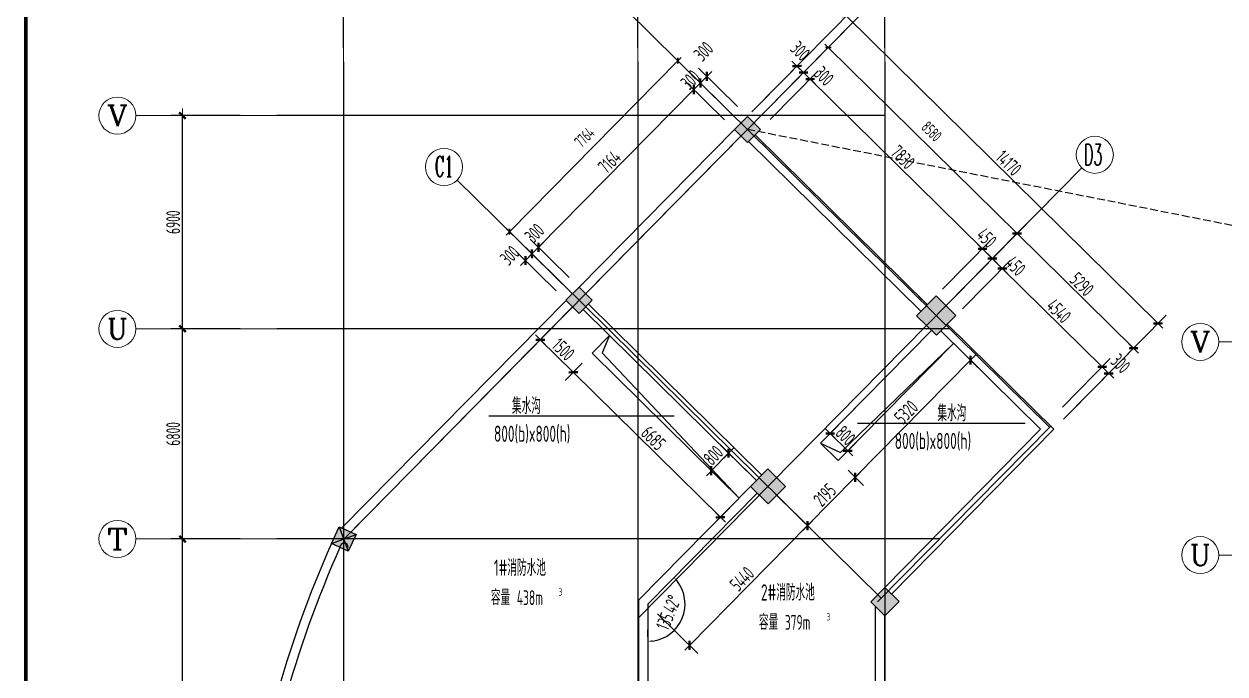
# Model space of a CAD drawing. Extents: x 1596194 to 1987057, y -212608 to 63160.
# Drawn here: x 1596194 to 1635070, y 20564 to 41595 of the extents above; entities that cross this region are included whole.
import ezdxf
from ezdxf.enums import TextEntityAlignment as Align

# ---------------------------------------------------------------- set-up
doc = ezdxf.new("R2010")
doc.units = 0
doc.header["$LTSCALE"] = 100
doc.header["$MEASUREMENT"] = 0
doc.linetypes.add('DASH', pattern=[0.35, 0.25, -0.1])
doc.layers.get('0').update_dxf_attribs({"linetype": 'CONTINUOUS'})
doc.layers.get('DEFPOINTS').update_dxf_attribs({"linetype": 'CONTINUOUS'})
for name, color, linetype in [('2-栏杆', 253, 'CONTINUOUS'), ('AXIS_TEXT', 7, 'CONTINUOUS'), ('COLUMN', 1, 'CONTINUOUS'), ('DOTE', 251, 'CONTINUOUS'), ('PUB_DIM', 3, 'CONTINUOUS'), ('PUB_TEXT', 30, 'CONTINUOUS'), ('SOLID_HATCH', 40, 'CONTINUOUS'), ('WALL', 2, 'CONTINUOUS'), ('WINDOW', 4, 'CONTINUOUS')]:
    doc.layers.add(name, color=color, linetype=linetype)
doc.layers.add('AXIS', color=3, linetype='CONTINUOUS', lineweight=9)
doc.styles.add('_TCH_AXIS', font='COMPLEX.shx', dxfattribs={"width": 0.55})
doc.styles.add('COMPLEX', font='COMPLEX.shx')
doc.styles.add('DIM_FONT', font='SYSZ.shx', dxfattribs={"width": 0.7, "bigfont": 'SYFS.shx'})
doc.dimstyles.new('ANGL150', dxfattribs={"dimscale": 1.5, "dimtxt": 300, "dimasz": 100, "dimexe": 250, "dimexo": 300, "dimgap": 150, "dimtad": 1, "dimdec": 0, "dimzin": 0, "dimdsep": 46, "dimtxsty": 'DIM_FONT', "dimcen": 0.09, "dimclrt": 7, "dimazin": 2, "dimtfac": 1, "dimtdec": 0, "dimtix": 1, "dimtmove": 2, "dimatfit": 3, "dimfxl": 0, "dimtolj": 1, "dimtzin": 0, "dimarcsym": 0})
doc.dimstyles.new('DIMN-200', dxfattribs={"dimtxt": 300, "dimasz": 1, "dimexe": 250, "dimexo": 0, "dimgap": 150, "dimtad": 1, "dimdec": 0, "dimdsep": 46, "dimtxsty": 'DIM_FONT', "dimblk": '_DIMX', "dimcen": 2.5, "dimclrd": 3, "dimclre": 3, "dimclrt": 7, "dimadec": 0, "dimazin": 0, "dimtfac": 1, "dimtdec": 0, "dimtix": 1, "dimtmove": 2, "dimatfit": 3, "dimldrblk": '_DIMX', "dimfxl": 0, "dimtolj": 1, "dimtzin": 0, "dimarcsym": 0})
doc.dimstyles.new('DIMN150', dxfattribs={"dimscale": 1.5, "dimtxt": 300, "dimasz": 1, "dimexe": 250, "dimexo": 300, "dimgap": 30, "dimtad": 1, "dimdec": 0, "dimzin": 0, "dimdsep": 46, "dimtxsty": 'DIM_FONT', "dimblk": 'ARCHTICK', "dimcen": 0.09, "dimclrt": 7, "dimazin": 2, "dimtfac": 1, "dimtdec": 0, "dimtix": 1, "dimtmove": 2, "dimatfit": 3, "dimldrblk": 'DOT', "dimfxl": 0, "dimtolj": 1, "dimtzin": 0, "dimarcsym": 0})

# ---------------------------------------------------------------- blocks, each defined once
blk = doc.blocks.new('_archtick')
blk.add_line((-150, 0), (150, 0))
at = {"const_width": 50}
blk.add_lwpolyline([(-70, -70), (70, 70)], dxfattribs=at)
blk = doc.blocks.new('*D333')
at = {"layer": 'DEFPOINTS', "color": 0}
for p in [(1619434, 38430), (1632902, 31909), (1629527, 28484)]:
    blk.add_point(p, dxfattribs=at)
at = {"layer": 'PUB_DIM', "color": 0, "lineweight": -2}
for p, q in [((1619750, 38750), (1623072, 42122)), ((1622809, 41855), (1632902, 31909)), ((1629843, 28804), (1633165, 32176))]:
    blk.add_line(p, q, dxfattribs=at)
at = {"layer": 'PUB_DIM', "color": 0, "lineweight": -2, "xscale": 1.5, "yscale": 1.5, "zscale": 1.5}
for p, rotation in [((1622809, 41855), 135.4212849043495), ((1632902, 31909), 315.4212849043496)]:
    blk.add_blockref('_archtick', p, dxfattribs=dict(at, rotation=rotation))
at = {"layer": 'PUB_DIM', "color": 7, "insert": (1628067, 37097), "char_height": 450, "attachment_point": 5, "rotation": 315.4213, "style": 'DIM_FONT'}
blk.add_mtext('\\A1;14170', dxfattribs=at)
blk = doc.blocks.new('_Dot')
at = {"color": 0, "linetype": 'ByBlock', "lineweight": -2}
blk.add_line((-0.5, 0), (-1, 0), dxfattribs=at)
at = {"color": 0, "linetype": 'ByBlock', "const_width": 0.5}
blk.add_lwpolyline([(-0.25, 0, 1), (0.25, 0, 1)], format="xyb", close=True, dxfattribs=at)
blk = doc.blocks.new('*D334')
at = {"layer": 'DEFPOINTS', "color": 0}
for p in [(1625759, 32197), (1632108, 31102), (1629527, 28484)]:
    blk.add_point(p, dxfattribs=at)
at = {"layer": 'PUB_DIM', "color": 0, "lineweight": -2}
for p, q in [((1626075, 32517), (1628603, 35083)), ((1628339, 34816), (1632108, 31102)), ((1629843, 28804), (1632371, 31370))]:
    blk.add_line(p, q, dxfattribs=at)
at = {"layer": 'PUB_DIM', "color": 0, "lineweight": -2, "xscale": 1.5, "yscale": 1.5, "zscale": 1.5}
for p, rotation in [((1628339, 34816), 135.4212849043504), ((1632108, 31102), 315.4212849043504)]:
    blk.add_blockref('_archtick', p, dxfattribs=dict(at, rotation=rotation))
at = {"layer": 'PUB_DIM', "color": 7, "insert": (1630436, 33174), "char_height": 450, "attachment_point": 5, "rotation": 315.4213, "style": 'DIM_FONT'}
blk.add_mtext('\\A1;5290', dxfattribs=at)
blk = doc.blocks.new('*D335')
at = {"layer": 'DEFPOINTS', "color": 0}
for p in [(1621428, 40026), (1619609, 38608), (1619823, 38397)]:
    blk.add_point(p, dxfattribs=at)
at = {"layer": 'PUB_DIM', "color": 0, "lineweight": -2}
for p, q in [((1619925, 38928), (1621477, 40504)), ((1620139, 38718), (1621691, 40293)), ((1621214, 40236), (1621428, 40026))]:
    blk.add_line(p, q, dxfattribs=at)
at = {"layer": 'PUB_DIM', "color": 0, "lineweight": -2, "xscale": 1.5, "yscale": 1.5, "zscale": 1.5}
for p, rotation in [((1621214, 40236), 135.4212849043292), ((1621428, 40026), 315.4212849043292)]:
    blk.add_blockref('_archtick', p, dxfattribs=dict(at, rotation=rotation))
at = {"layer": 'PUB_DIM', "color": 7, "insert": (1621320, 40721), "char_height": 450, "attachment_point": 5, "rotation": 315.4213, "style": 'DIM_FONT'}
blk.add_mtext('\\A1;300', dxfattribs=at)
blk = doc.blocks.new('*D336')
at = {"layer": 'DEFPOINTS', "color": 0}
for p in [(1621642, 39815), (1619823, 38397), (1620037, 38186)]:
    blk.add_point(p, dxfattribs=at)
at = {"layer": 'PUB_DIM', "color": 0, "lineweight": -2}
for p, q in [((1620139, 38718), (1621691, 40293)), ((1620352, 38507), (1621905, 40082)), ((1621428, 40026), (1621642, 39815))]:
    blk.add_line(p, q, dxfattribs=at)
at = {"layer": 'PUB_DIM', "color": 0, "lineweight": -2, "xscale": 1.5, "yscale": 1.5, "zscale": 1.5}
for p, rotation in [((1621428, 40026), 135.4212849043278), ((1621642, 39815), 315.4212849043278)]:
    blk.add_blockref('_archtick', p, dxfattribs=dict(at, rotation=rotation))
at = {"layer": 'PUB_DIM', "color": 7, "insert": (1622088, 39912), "char_height": 450, "attachment_point": 5, "rotation": 315.4213, "style": 'DIM_FONT'}
blk.add_mtext('\\A1;300', dxfattribs=at)
blk = doc.blocks.new('*D337')
at = {"layer": 'DEFPOINTS', "color": 0}
for p in [(1620037, 38186), (1627219, 34319), (1625614, 32691)]:
    blk.add_point(p, dxfattribs=at)
at = {"layer": 'PUB_DIM', "color": 0, "lineweight": -2}
for p, q in [((1620352, 38507), (1621905, 40082)), ((1621642, 39815), (1627219, 34319)), ((1625930, 33011), (1627482, 34587))]:
    blk.add_line(p, q, dxfattribs=at)
at = {"layer": 'PUB_DIM', "color": 0, "lineweight": -2, "xscale": 1.5, "yscale": 1.5, "zscale": 1.5}
for p, rotation in [((1621642, 39815), 135.4212849043299), ((1627219, 34319), 315.4212849043299)]:
    blk.add_blockref('_archtick', p, dxfattribs=dict(at, rotation=rotation))
at = {"layer": 'PUB_DIM', "color": 7, "insert": (1624642, 37283), "char_height": 450, "attachment_point": 5, "rotation": 315.4213, "style": 'DIM_FONT'}
blk.add_mtext('\\A1;7830', dxfattribs=at)
blk = doc.blocks.new('*D338')
at = {"layer": 'DEFPOINTS', "color": 0}
for p in [(1627539, 34004), (1625614, 32691), (1625934, 32375)]:
    blk.add_point(p, dxfattribs=at)
at = {"layer": 'PUB_DIM', "color": 0, "lineweight": -2}
for p, q in [((1625930, 33011), (1627482, 34587)), ((1626250, 32695), (1627803, 34271)), ((1627219, 34319), (1627539, 34004))]:
    blk.add_line(p, q, dxfattribs=at)
at = {"layer": 'PUB_DIM', "color": 0, "lineweight": -2, "xscale": 1.5, "yscale": 1.5, "zscale": 1.5}
for p, rotation in [((1627219, 34319), 135.4212849043284), ((1627539, 34004), 315.4212849043284)]:
    blk.add_blockref('_archtick', p, dxfattribs=dict(at, rotation=rotation))
at = {"layer": 'PUB_DIM', "color": 7, "insert": (1627354, 34676), "char_height": 450, "attachment_point": 5, "rotation": 315.4213, "style": 'DIM_FONT'}
blk.add_mtext('\\A1;450', dxfattribs=at)
blk = doc.blocks.new('*D339')
at = {"layer": 'DEFPOINTS', "color": 0}
for p in [(1627860, 33688), (1625934, 32375), (1626255, 32059)]:
    blk.add_point(p, dxfattribs=at)
at = {"layer": 'PUB_DIM', "color": 0, "lineweight": -2}
for p, q in [((1626250, 32695), (1627803, 34271)), ((1626571, 32380), (1628123, 33955)), ((1627539, 34004), (1627860, 33688))]:
    blk.add_line(p, q, dxfattribs=at)
at = {"layer": 'PUB_DIM', "color": 0, "lineweight": -2, "xscale": 1.5, "yscale": 1.5, "zscale": 1.5}
for p, rotation in [((1627539, 34004), 135.4212849043307), ((1627860, 33688), 315.4212849043307)]:
    blk.add_blockref('_archtick', p, dxfattribs=dict(at, rotation=rotation))
at = {"layer": 'PUB_DIM', "color": 7, "insert": (1628293, 33767), "char_height": 450, "attachment_point": 5, "rotation": 315.4213, "style": 'DIM_FONT'}
blk.add_mtext('\\A1;450', dxfattribs=at)
blk = doc.blocks.new('*D340')
at = {"layer": 'DEFPOINTS', "color": 0}
for p in [(1626255, 32059), (1631094, 30501), (1629489, 28872)]:
    blk.add_point(p, dxfattribs=at)
at = {"layer": 'PUB_DIM', "color": 0, "lineweight": -2}
for p, q in [((1626571, 32380), (1628123, 33955)), ((1627860, 33688), (1631094, 30501)), ((1629805, 29193), (1631357, 30768))]:
    blk.add_line(p, q, dxfattribs=at)
at = {"layer": 'PUB_DIM', "color": 0, "lineweight": -2, "xscale": 1.5, "yscale": 1.5, "zscale": 1.5}
for p, rotation in [((1627860, 33688), 135.4212849043286), ((1631094, 30501), 315.4212849043286)]:
    blk.add_blockref('_archtick', p, dxfattribs=dict(at, rotation=rotation))
at = {"layer": 'PUB_DIM', "color": 7, "insert": (1629689, 32310), "char_height": 450, "attachment_point": 5, "rotation": 315.4213, "style": 'DIM_FONT'}
blk.add_mtext('\\A1;4540', dxfattribs=at)
blk = doc.blocks.new('*D341')
at = {"layer": 'DEFPOINTS', "color": 0}
for p in [(1631307, 30290), (1629489, 28872), (1629702, 28662)]:
    blk.add_point(p, dxfattribs=at)
at = {"layer": 'PUB_DIM', "color": 0, "lineweight": -2}
for p, q in [((1629805, 29193), (1631357, 30768)), ((1630018, 28982), (1631571, 30558)), ((1631094, 30501), (1631307, 30290))]:
    blk.add_line(p, q, dxfattribs=at)
at = {"layer": 'PUB_DIM', "color": 0, "lineweight": -2, "xscale": 1.5, "yscale": 1.5, "zscale": 1.5}
for p, rotation in [((1631094, 30501), 135.4212849043283), ((1631307, 30290), 315.4212849043283)]:
    blk.add_blockref('_archtick', p, dxfattribs=dict(at, rotation=rotation))
at = {"layer": 'PUB_DIM', "color": 7, "insert": (1631688, 30607), "char_height": 450, "attachment_point": 5, "rotation": 315.4213, "style": 'DIM_FONT'}
blk.add_mtext('\\A1;300', dxfattribs=at)
blk = doc.blocks.new('*D342')
at = {"layer": 'DEFPOINTS', "color": 0}
for p in [(1618297, 39900), (1619609, 38608), (1619399, 38394)]:
    blk.add_point(p, dxfattribs=at)
at = {"layer": 'PUB_DIM', "color": 0, "lineweight": -2}
for p, q in [((1619289, 38923), (1618030, 40164)), ((1619078, 38710), (1617820, 39950)), ((1618087, 39687), (1618297, 39900))]:
    blk.add_line(p, q, dxfattribs=at)
at = {"layer": 'PUB_DIM', "color": 0, "lineweight": -2, "xscale": 1.5, "yscale": 1.5, "zscale": 1.5}
for p, rotation in [((1618297, 39900), 45.42128490430121), ((1618087, 39687), 225.4212849043012)]:
    blk.add_blockref('_archtick', p, dxfattribs=dict(at, rotation=rotation))
at = {"layer": 'PUB_DIM', "color": 7, "insert": (1618190, 40711), "char_height": 450, "attachment_point": 5, "rotation": 45.4213, "style": 'DIM_FONT'}
blk.add_mtext('\\A1;300', dxfattribs=at)
blk = doc.blocks.new('*D343')
at = {"layer": 'DEFPOINTS', "color": 0}
for p in [(1618087, 39687), (1619188, 38180), (1619399, 38394)]:
    blk.add_point(p, dxfattribs=at)
at = {"layer": 'PUB_DIM', "color": 0, "lineweight": -2}
for p, q in [((1618868, 38496), (1617609, 39736)), ((1619078, 38710), (1617820, 39950)), ((1617876, 39473), (1618087, 39687)), ((1618087, 39687), (1618088, 39688)), ((1617876, 39473), (1617875, 39472))]:
    blk.add_line(p, q, dxfattribs=at)
at = {"layer": 'PUB_DIM', "color": 0, "lineweight": -2, "xscale": 1.5, "yscale": 1.5, "zscale": 1.5}
for p, rotation in [((1617876, 39473), 45.42128490429636), ((1618087, 39687), 225.4212849042964)]:
    blk.add_blockref('_archtick', p, dxfattribs=dict(at, rotation=rotation))
at = {"layer": 'PUB_DIM', "color": 7, "insert": (1617766, 39792), "char_height": 450, "attachment_point": 5, "rotation": 45.4213, "style": 'DIM_FONT'}
blk.add_mtext('\\A1;300', dxfattribs=at)
blk = doc.blocks.new('*D344')
at = {"layer": 'DEFPOINTS', "color": 0}
for p in [(1617876, 39473), (1619188, 38180), (1614160, 33078)]:
    blk.add_point(p, dxfattribs=at)
at = {"layer": 'PUB_DIM', "color": 0, "lineweight": -2}
for p, q in [((1618868, 38496), (1617609, 39736)), ((1612848, 34370), (1617876, 39473)), ((1613839, 33393), (1612581, 34634))]:
    blk.add_line(p, q, dxfattribs=at)
at = {"layer": 'PUB_DIM', "color": 0, "lineweight": -2, "xscale": 1.5, "yscale": 1.5, "zscale": 1.5}
for p, rotation in [((1617876, 39473), 45.42128490430122), ((1612848, 34370), 225.4212849043012)]:
    blk.add_blockref('_archtick', p, dxfattribs=dict(at, rotation=rotation))
at = {"layer": 'PUB_DIM', "color": 7, "insert": (1615147, 37134), "char_height": 450, "attachment_point": 5, "rotation": 45.4213, "style": 'DIM_FONT'}
blk.add_mtext('\\A1;7164', dxfattribs=at)
blk = doc.blocks.new('*D345')
at = {"layer": 'DEFPOINTS', "color": 0}
for p in [(1612848, 34370), (1614160, 33078), (1613949, 32864)]:
    blk.add_point(p, dxfattribs=at)
at = {"layer": 'PUB_DIM', "color": 0, "lineweight": -2}
for p, q in [((1613839, 33393), (1612581, 34634)), ((1613629, 33180), (1612370, 34420)), ((1612637, 34157), (1612848, 34370))]:
    blk.add_line(p, q, dxfattribs=at)
at = {"layer": 'PUB_DIM', "color": 0, "lineweight": -2, "xscale": 1.5, "yscale": 1.5, "zscale": 1.5}
for p, rotation in [((1612848, 34370), 45.42128490430213), ((1612637, 34157), 225.4212849043021)]:
    blk.add_blockref('_archtick', p, dxfattribs=dict(at, rotation=rotation))
at = {"layer": 'PUB_DIM', "color": 7, "insert": (1612719, 34825), "char_height": 450, "attachment_point": 5, "rotation": 45.4213, "style": 'DIM_FONT'}
blk.add_mtext('\\A1;300', dxfattribs=at)
blk = doc.blocks.new('*D346')
at = {"layer": 'DEFPOINTS', "color": 0}
for p in [(1612637, 34157), (1613949, 32864), (1613739, 32650)]:
    blk.add_point(p, dxfattribs=at)
at = {"layer": 'PUB_DIM', "color": 0, "lineweight": -2}
for p, q in [((1613629, 33180), (1612370, 34420)), ((1613418, 32966), (1612160, 34206)), ((1612427, 33943), (1612637, 34157))]:
    blk.add_line(p, q, dxfattribs=at)
at = {"layer": 'PUB_DIM', "color": 0, "lineweight": -2, "xscale": 1.5, "yscale": 1.5, "zscale": 1.5}
for p, rotation in [((1612637, 34157), 45.42128490430065), ((1612427, 33943), 225.4212849043006)]:
    blk.add_blockref('_archtick', p, dxfattribs=dict(at, rotation=rotation))
at = {"layer": 'PUB_DIM', "color": 7, "insert": (1611917, 34107), "char_height": 450, "attachment_point": 5, "rotation": 45.4213, "style": 'DIM_FONT'}
blk.add_mtext('\\A1;300', dxfattribs=at)
blk = doc.blocks.new('*D1430')
at = {"layer": 'DEFPOINTS', "color": 0}
for p in [(1617442, 23900), (1616385, 22827), (1617240, 21976), (1616385, 21321)]:
    blk.add_point(p, dxfattribs=at)
at = {"layer": 'PUB_DIM', "color": 0}
for p, q in [((1617127, 23579), (1616969, 23419)), ((1616385, 21771), (1616385, 21996))]:
    blk.add_line(p, q, dxfattribs=at)
blk.add_arc((1616385, 22827), 1206, 277.1307, 38.2906, dxfattribs=at)
for points in [[(1617313, 23557), (1617350, 23591), (1617232, 23686)], [(1616537, 21605), (1616533, 21655), (1616385, 21621)]]:
    blk.add_solid(points, dxfattribs=at)
at = {"layer": 'PUB_DIM', "color": 7, "insert": (1617055, 22552), "char_height": 450, "attachment_point": 5, "rotation": 67.7106, "style": 'DIM_FONT'}
blk.add_mtext('\\A1;135.42°', dxfattribs=at)
blk = doc.blocks.new('*D347')
at = {"layer": 'DEFPOINTS', "color": 0}
for p in [(1620203, 26701), (1621559, 25365), (1616385, 22826)]:
    blk.add_point(p, dxfattribs=at)
at = {"layer": 'PUB_DIM', "color": 0, "lineweight": -2}
for p, q in [((1620524, 26385), (1621826, 25102)), ((1617740, 21490), (1621559, 25365)), ((1616705, 22510), (1618007, 21227))]:
    blk.add_line(p, q, dxfattribs=at)
at = {"layer": 'PUB_DIM', "color": 0, "lineweight": -2, "xscale": 1.5, "yscale": 1.5, "zscale": 1.5}
for p, rotation in [((1621559, 25365), 45.42128490435219), ((1617740, 21490), 225.4212849043522)]:
    blk.add_blockref('_archtick', p, dxfattribs=dict(at, rotation=rotation))
at = {"layer": 'PUB_DIM', "color": 7, "insert": (1619434, 23640), "char_height": 450, "attachment_point": 5, "rotation": 45.4213, "style": 'DIM_FONT'}
blk.add_mtext('\\A1;5440', dxfattribs=at)
blk = doc.blocks.new('*D539')
at = {"layer": 'DEFPOINTS', "color": 0}
for p in [(1626282, 31260), (1626833, 30717), (1622548, 27470)]:
    blk.add_point(p, dxfattribs=at)
at = {"layer": 'PUB_DIM', "color": 0, "lineweight": -2}
for p, q in [((1623099, 26928), (1626833, 30717)), ((1626603, 30944), (1627100, 30454)), ((1622868, 27154), (1623366, 26664))]:
    blk.add_line(p, q, dxfattribs=at)
at = {"layer": 'PUB_DIM', "color": 0, "lineweight": -2, "xscale": 1.5, "yscale": 1.5, "zscale": 1.5}
for p, rotation in [((1626833, 30717), 45.4212849044941), ((1623099, 26928), 225.4212849044941)]:
    blk.add_blockref('_archtick', p, dxfattribs=dict(at, rotation=rotation))
at = {"layer": 'PUB_DIM', "color": 7, "insert": (1624750, 29035), "char_height": 450, "attachment_point": 5, "rotation": 45.4213, "style": 'DIM_FONT'}
blk.add_mtext('\\A1;5320', dxfattribs=at)
blk = doc.blocks.new('*D540')
at = {"layer": 'DEFPOINTS', "color": 0}
for p in [(1622548, 27470), (1623099, 26928), (1621008, 25907)]:
    blk.add_point(p, dxfattribs=at)
at = {"layer": 'PUB_DIM', "color": 0, "lineweight": -2}
for p, q in [((1621558, 25364), (1623099, 26928)), ((1622868, 27154), (1623366, 26664)), ((1621328, 25591), (1621825, 25101))]:
    blk.add_line(p, q, dxfattribs=at)
at = {"layer": 'PUB_DIM', "color": 0, "lineweight": -2, "xscale": 1.5, "yscale": 1.5, "zscale": 1.5}
for p, rotation in [((1623099, 26928), 45.4212849044943), ((1621558, 25364), 225.4212849044943)]:
    blk.add_blockref('_archtick', p, dxfattribs=dict(at, rotation=rotation))
at = {"layer": 'PUB_DIM', "color": 7, "insert": (1622113, 26358), "char_height": 450, "attachment_point": 5, "rotation": 45.4213, "style": 'DIM_FONT'}
blk.add_mtext('\\A1;2195', dxfattribs=at)
blk = doc.blocks.new('*D541')
at = {"layer": 'DEFPOINTS', "color": 0}
for p in [(1614582, 30942), (1619344, 26249), (1618736, 25633)]:
    blk.add_point(p, dxfattribs=at)
at = {"layer": 'PUB_DIM', "color": 0, "lineweight": -2}
for p, q in [((1614266, 30621), (1613712, 30058)), ((1613975, 30325), (1618736, 25633)), ((1619028, 25929), (1618473, 25366))]:
    blk.add_line(p, q, dxfattribs=at)
at = {"layer": 'PUB_DIM', "color": 0, "lineweight": -2, "xscale": 1.5, "yscale": 1.5, "zscale": 1.5}
for p, rotation in [((1613975, 30325), 135.4212849043573), ((1618736, 25633), 315.4212849043573)]:
    blk.add_blockref('_archtick', p, dxfattribs=dict(at, rotation=rotation))
at = {"layer": 'PUB_DIM', "color": 7, "insert": (1616568, 28195), "char_height": 450, "attachment_point": 5, "rotation": 315.4213, "style": 'DIM_FONT'}
blk.add_mtext('\\A1;6685', dxfattribs=at)
blk = doc.blocks.new('*D542')
at = {"layer": 'DEFPOINTS', "color": 0}
for p in [(1613514, 31994), (1614582, 30942), (1613975, 30325)]:
    blk.add_point(p, dxfattribs=at)
at = {"layer": 'PUB_DIM', "color": 0, "lineweight": -2}
for p, q in [((1613198, 31674), (1612643, 31111)), ((1612907, 31378), (1613975, 30325)), ((1614266, 30621), (1613712, 30058))]:
    blk.add_line(p, q, dxfattribs=at)
at = {"layer": 'PUB_DIM', "color": 0, "lineweight": -2, "xscale": 1.5, "yscale": 1.5, "zscale": 1.5}
for p, rotation in [((1612907, 31378), 135.4212849043574), ((1613975, 30325), 315.4212849043574)]:
    blk.add_blockref('_archtick', p, dxfattribs=dict(at, rotation=rotation))
at = {"layer": 'PUB_DIM', "color": 7, "insert": (1613653, 31067), "char_height": 450, "attachment_point": 5, "rotation": 315.4213, "style": 'DIM_FONT'}
blk.add_mtext('\\A1;1500', dxfattribs=at)
blk = doc.blocks.new('*D543')
at = {"layer": 'DEFPOINTS', "color": 0}
for p in [(1623414, 29489), (1623983, 28927), (1622858, 27785)]:
    blk.add_point(p, dxfattribs=at)
at = {"layer": 'PUB_DIM', "color": 0, "lineweight": -2}
for p, q in [((1623098, 29168), (1622025, 28080)), ((1623668, 28607), (1622595, 27518)), ((1622288, 28347), (1622287, 28348)), ((1622288, 28347), (1622858, 27785)), ((1622858, 27785), (1622859, 27784))]:
    blk.add_line(p, q, dxfattribs=at)
at = {"layer": 'PUB_DIM', "color": 0, "lineweight": -2, "xscale": 1.5, "yscale": 1.5, "zscale": 1.5}
for p, rotation in [((1622288, 28347), 315.4212849044849), ((1622858, 27785), 135.4212849044849)]:
    blk.add_blockref('_archtick', p, dxfattribs=dict(at, rotation=rotation))
at = {"layer": 'PUB_DIM', "color": 7, "insert": (1622785, 28281), "char_height": 450, "attachment_point": 5, "rotation": 315.4213, "style": 'DIM_FONT'}
blk.add_mtext('\\A1;800', dxfattribs=at)
blk = doc.blocks.new('*D544')
at = {"layer": 'DEFPOINTS', "color": 0}
for p in [(1619001, 27710), (1619905, 26819), (1619344, 26249)]:
    blk.add_point(p, dxfattribs=at)
at = {"layer": 'PUB_DIM', "color": 0, "lineweight": -2}
for p, q in [((1618440, 27140), (1619001, 27710)), ((1619585, 27135), (1618734, 27973)), ((1619001, 27710), (1619002, 27711)), ((1619023, 26565), (1618173, 27403)), ((1618440, 27140), (1618439, 27139))]:
    blk.add_line(p, q, dxfattribs=at)
at = {"layer": 'PUB_DIM', "color": 0, "lineweight": -2, "xscale": 1.5, "yscale": 1.5, "zscale": 1.5}
for p, rotation in [((1619001, 27710), 225.4212848999795), ((1618440, 27140), 45.42128489997948)]:
    blk.add_blockref('_archtick', p, dxfattribs=dict(at, rotation=rotation))
at = {"layer": 'PUB_DIM', "color": 7, "insert": (1618505, 27637), "char_height": 450, "attachment_point": 5, "rotation": 45.4213, "style": 'DIM_FONT'}
blk.add_mtext('\\A1;800', dxfattribs=at)
blk = doc.blocks.new('*D1049')
at = {"layer": 'AXIS', "color": 0, "lineweight": -2}
for p, q in [((1603191, 24932), (1600951, 24932)), ((1601326, 14032), (1601326, 24932)), ((1603191, 14032), (1600951, 14032))]:
    blk.add_line(p, q, dxfattribs=at)
at = {"layer": 'DEFPOINTS', "color": 0}
for p in [(1601326, 24932), (1603641, 24932), (1603641, 14032)]:
    blk.add_point(p, dxfattribs=at)
at = {"layer": 'AXIS', "color": 0, "lineweight": -2, "xscale": 1.5, "yscale": 1.5, "zscale": 1.5}
for p, rotation in [((1601326, 24932), 90), ((1601326, 14032), 270)]:
    blk.add_blockref('_archtick', p, dxfattribs=dict(at, rotation=rotation))
at = {"layer": 'AXIS', "color": 7, "insert": (1601024, 19482), "char_height": 450, "attachment_point": 5, "rotation": 90, "style": 'DIM_FONT'}
blk.add_mtext('\\A1;10900', dxfattribs=at)
blk = doc.blocks.new('*D1050')
at = {"layer": 'AXIS', "color": 0, "lineweight": -2}
for p, q in [((1603191, 31732), (1600951, 31732)), ((1601326, 24932), (1601326, 31732)), ((1603191, 24932), (1600951, 24932))]:
    blk.add_line(p, q, dxfattribs=at)
at = {"layer": 'DEFPOINTS', "color": 0}
for p in [(1601326, 31732), (1603641, 31732), (1603641, 24932)]:
    blk.add_point(p, dxfattribs=at)
at = {"layer": 'AXIS', "color": 0, "lineweight": -2, "xscale": 1.5, "yscale": 1.5, "zscale": 1.5}
for p, rotation in [((1601326, 31732), 90), ((1601326, 24932), 270)]:
    blk.add_blockref('_archtick', p, dxfattribs=dict(at, rotation=rotation))
at = {"layer": 'AXIS', "color": 7, "insert": (1601024, 28332), "char_height": 450, "attachment_point": 5, "rotation": 90, "style": 'DIM_FONT'}
blk.add_mtext('\\A1;6800', dxfattribs=at)
blk = doc.blocks.new('*D1051')
at = {"layer": 'AXIS', "color": 0, "lineweight": -2}
for p, q in [((1603191, 38632), (1600951, 38632)), ((1601326, 31732), (1601326, 38632)), ((1603191, 31732), (1600951, 31732))]:
    blk.add_line(p, q, dxfattribs=at)
at = {"layer": 'DEFPOINTS', "color": 0}
for p in [(1601326, 38632), (1603641, 38632), (1603641, 31732)]:
    blk.add_point(p, dxfattribs=at)
at = {"layer": 'AXIS', "color": 0, "lineweight": -2, "xscale": 1.5, "yscale": 1.5, "zscale": 1.5}
for p, rotation in [((1601326, 38632), 90), ((1601326, 31732), 270)]:
    blk.add_blockref('_archtick', p, dxfattribs=dict(at, rotation=rotation))
at = {"layer": 'AXIS', "color": 7, "insert": (1601024, 35182), "char_height": 450, "attachment_point": 5, "rotation": 90, "style": 'DIM_FONT'}
blk.add_mtext('\\A1;6900', dxfattribs=at)
blk = doc.blocks.new('*D1052')
at = {"layer": 'AXIS', "color": 0, "lineweight": -2}
for p, q in [((1606540, 40821), (1606540, 44496)), ((1616060, 40821), (1616060, 44496)), ((1606540, 44121), (1616060, 44121))]:
    blk.add_line(p, q, dxfattribs=at)
at = {"layer": 'DEFPOINTS', "color": 0}
for p in [(1616060, 44121), (1606540, 40371), (1616060, 40371)]:
    blk.add_point(p, dxfattribs=at)
at = {"layer": 'AXIS', "color": 0, "lineweight": -2, "xscale": 1.5, "yscale": 1.5, "zscale": 1.5, "rotation": 180}
blk.add_blockref('_archtick', (1606540, 44121), dxfattribs=at)
at = {"layer": 'AXIS', "color": 0, "lineweight": -2, "xscale": 1.5, "yscale": 1.5, "zscale": 1.5}
blk.add_blockref('_archtick', (1616060, 44121), dxfattribs=at)
at = {"layer": 'AXIS', "color": 7, "insert": (1611300, 44423), "char_height": 450, "attachment_point": 5, "style": 'DIM_FONT'}
blk.add_mtext('\\A1;9520', dxfattribs=at)
blk = doc.blocks.new('*D1053')
at = {"layer": 'AXIS', "color": 0, "lineweight": -2}
for p, q in [((1616060, 40821), (1616060, 44496)), ((1624060, 40821), (1624060, 44496)), ((1616060, 44121), (1624060, 44121))]:
    blk.add_line(p, q, dxfattribs=at)
at = {"layer": 'DEFPOINTS', "color": 0}
for p in [(1624060, 44121), (1616060, 40371), (1624060, 40371)]:
    blk.add_point(p, dxfattribs=at)
at = {"layer": 'AXIS', "color": 0, "lineweight": -2, "xscale": 1.5, "yscale": 1.5, "zscale": 1.5, "rotation": 180}
blk.add_blockref('_archtick', (1616060, 44121), dxfattribs=at)
at = {"layer": 'AXIS', "color": 0, "lineweight": -2, "xscale": 1.5, "yscale": 1.5, "zscale": 1.5}
blk.add_blockref('_archtick', (1624060, 44121), dxfattribs=at)
at = {"layer": 'AXIS', "color": 7, "insert": (1620060, 44423), "char_height": 450, "attachment_point": 5, "style": 'DIM_FONT'}
blk.add_mtext('\\A1;8000', dxfattribs=at)
blk = doc.blocks.new('_AXISO')
blk.add_circle((0, 0), 0.5)
at = {"layer": 'AXIS_TEXT', "style": 'COMPLEX', "width": 1.041667}
blk.add_attdef('A', text='', height=0.56, dxfattribs=at).set_placement((-0.25, -0.28), (0.25, -0.28), align=Align.FIT)
blk = doc.blocks.new('_DIMX')
blk.add_line((-150, 0), (150, 0))
at = {"const_width": 50}
blk.add_lwpolyline([(-70, -70), (70, 70)], dxfattribs=at)
blk = doc.blocks.new('*D215')
at = {"layer": 'AXIS', "color": 3, "lineweight": -2}
for p, q in [((1621480, 40079), (1622333, 40945)), ((1622229, 40837), (1628339, 34816)), ((1627591, 34057), (1628445, 34922))]:
    blk.add_line(p, q, dxfattribs=at)
at = {"layer": 'DEFPOINTS', "color": 0}
for p in [(1621480, 40079), (1628339, 34816), (1627591, 34057)]:
    blk.add_point(p, dxfattribs=at)
at = {"layer": 'AXIS', "color": 3, "lineweight": -2}
for p, rotation in [((1622228, 40838), 135.4212849041707), ((1628339, 34816), 315.4212849041706)]:
    blk.add_blockref('_DIMX', p, dxfattribs=dict(at, rotation=rotation))
at = {"layer": 'AXIS', "color": 7, "insert": (1625574, 38122), "char_height": 375, "attachment_point": 5, "rotation": 315.4213, "style": 'DIM_FONT'}
blk.add_mtext('\\A1;8580', dxfattribs=at)
blk = doc.blocks.new('_fzh')
for p, q in [((-0.5, 0.5), (-0.5, -0.5)), ((0.5, 0.5), (-0.5, 0.5)), ((0.5, -0.5), (0.5, 0.5)), ((-0.5, -0.5), (0.5, -0.5))]:
    blk.add_line(p, q)
at = {"layer": 'SOLID_HATCH'}
blk.add_solid([(0.5, 0.5), (0.5, -0.5), (-0.5, 0.5), (-0.5, -0.5)], dxfattribs=at)
blk = doc.blocks.new('*D214')
at = {"layer": 'AXIS', "color": 3, "lineweight": -2}
for p, q in [((1618188, 39587), (1617250, 40511)), ((1617356, 40405), (1611908, 34876)), ((1612738, 34057), (1611801, 34981))]:
    blk.add_line(p, q, dxfattribs=at)
at = {"layer": 'DEFPOINTS', "color": 0}
for p in [(1618188, 39587), (1611908, 34875), (1612738, 34057)]:
    blk.add_point(p, dxfattribs=at)
at = {"layer": 'AXIS', "color": 3, "lineweight": -2}
for p, rotation in [((1617357, 40406), 45.42128490416862), ((1611908, 34875), 225.4212849041686)]:
    blk.add_blockref('_DIMX', p, dxfattribs=dict(at, rotation=rotation))
at = {"layer": 'AXIS', "color": 7, "insert": (1614337, 37931), "char_height": 375, "attachment_point": 5, "rotation": 45.4213, "style": 'DIM_FONT'}
blk.add_mtext('\\A1;7764', dxfattribs=at)

msp = doc.modelspace()

# ---------------------------------------------------------------- hatches: boundary and pattern name
at = {"layer": 'COLUMN'}
msp.add_hatch(color=256, dxfattribs=at).paths.add_polyline_path([(1606145.756, 24783.63), (1606691.405, 24534.098), (1606940.937, 25079.748), (1606395.287, 25329.28)])

# ---------------------------------------------------------------- linework, layer by layer
at = {"color": 50, "linetype": 'Continuous', "const_width": 120}
msp.add_lwpolyline([(1814653.98, -58400.234), (1596253.98, -58400.234), (1596253.98, 63099.766), (1814653.98, 63099.766)], close=True, dxfattribs=at)
at = {"layer": '2-栏杆', "linetype": 'DASH', "ltscale": 10}
msp.add_line((1656582.23, 30861.786), (1619612.303, 38183.344), dxfattribs=at)
at = {"layer": 'AXIS'}
for p, q in [((1606540.279, 40371.053), (1606540.279, 46371.053)), ((1616060.279, 40371.053), (1616060.279, 46371.053)), ((1624060.279, 40371.053), (1624060.279, 46371.053)), ((1620664.108, 39250.732), (1624320.346, 42961.136)), ((1618187.729, 39587.121), (1615662.391, 42075.593)), ((1604381.859, 38631.689), (1599817.46, 38631.689)), ((1626775.53, 33228.528), (1630431.767, 36938.933)), ((1612738.319, 34056.978), (1610212.981, 36545.45)), ((1604381.859, 31731.689), (1599817.46, 31731.689)), ((1638383.856, 31310.131), (1634868.325, 31310.131)), ((1604381.859, 24931.689), (1599817.46, 24931.689)), ((1638383.856, 24410.131), (1634868.325, 24410.131))]:
    msp.add_line(p, q, dxfattribs=at)
for centre in [(1599217.46, 38631.689), (1630856.031, 37363.197), (1609788.717, 36969.714), (1599217.46, 31731.689), (1599217.46, 24931.689)]:
    msp.add_circle(centre, 600, dxfattribs=at)
at = {"layer": 'COLUMN'}
for p, q in [((1606395.287, 25329.28), (1606691.405, 24534.098)), ((1606145.756, 24783.63), (1606940.937, 25079.748))]:
    msp.add_line(p, q, dxfattribs=at)
msp.add_lwpolyline([(1606395.287, 25329.28), (1606940.937, 25079.748), (1606691.405, 24534.098), (1606145.756, 24783.63)], close=True, dxfattribs=at)
msp.add_arc((1606555.573, 24658.333), 135.832, 0, 180, dxfattribs=at)
at = {"layer": 'DOTE'}
for p, q in [((1624320.346, 42961.136), (1606540.279, 24917.66)), ((1606540.279, 40371.053), (1606540.279, 13881.689)), ((1616060.279, 40371.053), (1616060.279, 13881.689)), ((1624060.279, 40371.053), (1624060.279, 13881.689)), ((1618187.729, 39587.121), (1629392.001, 28546.415)), ((1624060.279, 38631.689), (1604381.859, 38631.689)), ((1630431.767, 36938.933), (1616060.279, 22354.533)), ((1612738.319, 34056.978), (1623942.591, 23016.272)), ((1626159.538, 31731.689), (1604381.859, 31731.689)), ((1629427.096, 28582.029), (1623824.984, 22896.923)), ((1625830.045, 24931.689), (1604381.859, 24931.689))]:
    msp.add_line(p, q, dxfattribs=at)
at = {"layer": 'PUB_TEXT'}
for p, q in [((1617244.832, 28906.612), (1611238.425, 28906.612)), ((1628597.02, 28673.965), (1623175.602, 28673.965))]:
    msp.add_line(p, q, dxfattribs=at)
at = {"layer": 'WALL'}
for p, q in [((1614161.315, 33079.019), (1619188.05, 38180.224)), ((1614373.453, 32866.881), (1619401.737, 37969.658)), ((1625227.723, 32298.919), (1619650.517, 37794.706)), ((1625438.29, 32512.605), (1619861.084, 38008.392)), ((1625438.29, 32512.605), (1625153.375, 32793.36)), ((1606484.506, 25288.479), (1613740.171, 32651.636)), ((1606698.192, 25077.913), (1613952.309, 32439.498)), ((1614288.842, 32353.599), (1619901.663, 26822.717)), ((1614464.314, 32531.671), (1620077.135, 27000.789)), ((1629526.977, 28483.607), (1626079.348, 31880.905)), ((1629102.724, 28480.487), (1625868.781, 31667.219)), ((1624056.899, 23359.909), (1629102.724, 28480.487)), ((1624270.585, 23149.343), (1629526.977, 28483.607)), ((1616085.279, 22949.794), (1619708.643, 26626.839)), ((1616385.279, 22826.821), (1619922.329, 26416.272)), ((1616085.279, 22949.794), (1616085.279, 14356.689)), ((1616385.279, 22826.821), (1616385.279, 14181.689)), ((1623760.279, 14356.689), (1623760.279, 22739.646)), ((1624060.279, 14356.689), (1624060.279, 22444.025))]:
    msp.add_line(p, q, dxfattribs=at)
for radius, start, end in [(35550, 155.9083568, 173.3932867), (35250, 155.912472, 173.3891716)]:
    msp.add_arc((1638600.279, 10271.689), radius, start, end, dxfattribs=at)
at = {"layer": 'WINDOW'}
for p, q in [((1614582.041, 30941.537), (1615143.552, 31511.367)), ((1621978.041, 28031.791), (1625571.944, 31678.937)), ((1622547.87, 27470.28), (1626282.151, 31259.884)), ((1614582.041, 30941.537), (1619343.62, 26249.471)), ((1621978.041, 28031.791), (1622547.87, 27470.28))]:
    msp.add_line(p, q, dxfattribs=at)
for points in [[(1615143.552, 31511.367), (1614907.886, 30951.729), (1619343.62, 26249.471)], [(1621978.041, 28031.791), (1622618.657, 27735.292), (1626282.151, 31259.884)]]:
    msp.add_lwpolyline(points, dxfattribs=at)

# ---------------------------------------------------------------- block references
at = {"layer": 'AXIS'}
ref = msp.add_blockref('_AXISO', (1634268.325, 31310.131), dxfattribs=dict(at, xscale=1200, yscale=1200, zscale=1200))
ref.add_attrib('A', 'V', dxfattribs={"layer": 'AXIS_TEXT', "height": 678.823, "style": '_TCH_AXIS', "width": 1.166667}).set_placement((1633928.914, 30970.72), (1634607.736, 30970.72), align=Align.FIT)
ref = msp.add_blockref('_AXISO', (1634268.325, 24410.131), dxfattribs=dict(at, xscale=1200, yscale=1200, zscale=1200))
ref.add_attrib('A', 'U', dxfattribs={"layer": 'AXIS_TEXT', "height": 678.823, "style": '_TCH_AXIS', "width": 1.05}).set_placement((1633928.914, 24070.72), (1634607.736, 24070.72), align=Align.FIT)
at = {"layer": 'COLUMN'}
for p, xscale, yscale, zscale, rotation in [((1619612.303, 38183.344), 600, 600, 600, 45.42128490434942), ((1614161.315, 32654.755), 600, 600, 600, 135), ((1625723.724, 32161.141), 900, 900, 900, 315.4212849043495), ((1620274.313, 26630.998), 800, 800, 800, 225.4212848999987), ((1624060.279, 22900.302), 650, 650, 650, 135.4212849043511)]:
    msp.add_blockref('_fzh', p, dxfattribs=dict(at, xscale=xscale, yscale=yscale, zscale=zscale, rotation=rotation))

# ---------------------------------------------------------------- texts
at = {"layer": 'AXIS', "style": 'COMPLEX', "width": 1.339286}
msp.add_attdef('C1', text='2', height=672, dxfattribs=at).set_placement((1609493.766, 36651.618), (1610093.766, 36651.618), align=Align.FIT)
at = {"layer": 'AXIS', "style": 'COMPLEX', "width": 0.520833}
msp.add_attdef('D3', text='', height=672, rotation=360, dxfattribs=at).set_placement((1630501.699, 37031.244), (1631101.699, 37031.244), align=Align.FIT)
at = {"layer": 'AXIS_TEXT', "style": '_TCH_AXIS'}
for s, width, p, p2 in [('V', 1.166667, (1598878.049, 38292.278), (1599556.871, 38292.278)), ('U', 1.05, (1598878.049, 31392.278), (1599556.871, 31392.278)), ('T', 1.4, (1598878.049, 24592.278), (1599556.871, 24592.278))]:
    msp.add_text(s, height=678.823, dxfattribs=dict(at, width=width)).set_placement(p, p2, align=Align.FIT)
at = {"layer": 'PUB_TEXT', "style": 'DIM_FONT'}
for s, height, width, p in [('集水沟', 525, 0.7, (1611988.805, 28973.871)), ('集水沟', 525, 0.7, (1625760.28, 28741.224)), ('800(b)x800(h)', 525, 0.7, (1611407.01, 28074.146)), ('800(b)x800(h)', 525, 0.7, (1624379.513, 27841.499)), ('1#消防水池', 525, 0.7, (1611401.401, 23738.772)), ('容量', 496.063, 0.7, (1611307.397, 22792.414)), ('3', 240, 0.65625, (1613497.397, 23092.414)), ('2#消防水池', 525, 0.7, (1620049.504, 22940.38)), ('438m', 480, 0.65625, (1612147.397, 22792.414)), ('容量', 496.063, 0.7, (1619983.933, 21994.022)), ('379m', 480, 0.65625, (1620823.933, 21994.022)), ('3', 240, 0.65625, (1622173.933, 22294.022))]:
    msp.add_text(s, height=height, dxfattribs=dict(at, width=width)).set_placement(p)

# ---------------------------------------------------------------- dimensions: what is measured, and where the dimension line sits
at = {"layer": 'AXIS'}
for p1, p2, distance, picture, middle in [((1606540.279, 40371.053), (1616060.279, 40371.053), 3750, '*D1052', (1611300.279, 44423.196)), ((1616060.279, 40371.053), (1624060.279, 40371.053), 3750, '*D1053', (1620060.279, 44423.196)), ((1603640.511, 31731.689), (1603640.511, 38631.689), 2314.399, '*D1051', (1601023.969, 35181.689)), ((1603640.511, 24931.689), (1603640.511, 31731.689), 2314.399, '*D1050', (1601023.969, 28331.689)), ((1603640.511, 14031.689), (1603640.511, 24931.689), 2314.399, '*D1049', (1601023.969, 19481.689))]:
    dim = msp.add_aligned_dim(p1=p1, p2=p2, distance=distance, dimstyle='DIMN150', dxfattribs=at)
    dim.commit()
    dim.dimension.update_dxf_attribs({"geometry": picture, "text_midpoint": middle})
for p1, p2, distance, picture, middle in [((1621480.07, 40078.782), (1627591.491, 34056.578), 1065.589, '*D215', (1625574.487, 38121.775)), ((1618187.729, 39587.121), (1612738.319, 34056.978), -1166.05, '*D214', (1614337.372, 37931.269))]:
    dim = msp.add_aligned_dim(p1=p1, p2=p2, distance=distance, dimstyle='DIMN-200', override={"dimtxt": 375, "dimexe": 150, "dimgap": 200, "dimzin": 0, "dimblk1": '_DIMX', "dimblk2": '_DIMX', "dimsah": 1, "dimcen": 200, "dimclrt": 7}, dxfattribs=at)
    dim.commit()
    dim.dimension.update_dxf_attribs({"geometry": picture, "text_midpoint": middle})
at = {"layer": 'PUB_DIM'}
for p1, p2, distance, picture, middle in [((1619433.711, 38429.525), (1629526.977, 28483.607), 4808.46, '*D333', (1628067.417, 37096.781)), ((1619188.05, 38180.224), (1619398.617, 38393.91), 1841.943, '*D343', (1617766.13, 39791.976)), ((1620036.556, 38186.463), (1625613.762, 32690.677), 2286.741, '*D337', (1624642.267, 37282.598)), ((1614159.912, 33077.595), (1619188.05, 38180.224), 1841.943, '*D344', (1615146.777, 37133.819)), ((1625758.819, 32196.755), (1629526.977, 28483.607), 3676.648, '*D334', (1630435.565, 33174.221)), ((1626254.82, 32058.977), (1629488.763, 28872.245), 2286.741, '*D340', (1629688.899, 32309.639)), ((1613513.646, 31994.336), (1614582.041, 30941.537), -864.987, '*D542', (1613652.79, 31067.03)), ((1622547.87, 27470.28), (1626282.151, 31259.884), -773.072, '*D539', (1624750.448, 29034.542)), ((1614582.041, 30941.537), (1619343.62, 26249.471), -864.987, '*D541', (1616567.777, 28194.598)), ((1623413.608, 29488.626), (1623983.438, 28927.115), -1603.139, '*D543', (1622785.369, 28281.188)), ((1619343.62, 26249.471), (1619905.131, 26819.3), 1269.114, '*D544', (1618505.19, 27637.232)), ((1621007.511, 25907.1), (1622547.87, 27470.28), -773.072, '*D540', (1622113.127, 26358.15)), ((1616384.577, 22826.108), (1620203.085, 26701.187), -1903.414, '*D347', (1619434.395, 23639.734))]:
    dim = msp.add_aligned_dim(p1=p1, p2=p2, distance=distance, dimstyle='DIMN150', dxfattribs=at)
    dim.commit()
    dim.dimension.update_dxf_attribs({"geometry": picture, "text_midpoint": middle})
for base, p1, p2, angle, picture, middle in [((1618297.192, 39900.435), (1619398.617, 38393.91), (1619609.184, 38607.597), 45.4212849, '*D342', (1618190.466, 40711.077)), ((1621427.907, 40025.846), (1619609.184, 38607.597), (1619822.87, 38397.03), 315.4212849, '*D335', (1621320.304, 40720.609)), ((1621641.593, 39815.279), (1619822.87, 38397.03), (1620036.556, 38186.463), 315.4212849, '*D336', (1622088.339, 39911.829)), ((1612847.92, 34370.433), (1613949.206, 32863.768), (1614159.912, 33077.595), 45.4212849, '*D345', (1612719.186, 34825.078)), ((1627539.328, 34003.642), (1625613.762, 32690.677), (1625934.291, 32374.827), 315.4212849, '*D338', (1627353.554, 34676.068)), ((1612637.215, 34156.606), (1613738.767, 32650.211), (1613949.206, 32863.768), 45.4212849, '*D346', (1611916.581, 34107.015)), ((1627859.857, 33687.793), (1625934.291, 32374.827), (1626254.82, 32058.977), 315.4212849, '*D339', (1628292.598, 33766.783)), ((1631307.486, 30290.494), (1629488.763, 28872.245), (1629702.449, 28661.678), 315.4212849, '*D341', (1631688.202, 30607.184))]:
    dim = msp.add_linear_dim(base=base, p1=p1, p2=p2, angle=angle, dimstyle='DIMN150', dxfattribs=at)
    dim.commit()
    dim.dimension.update_dxf_attribs({"geometry": picture, "text_midpoint": middle, "dimtype": 129})
dim = msp.add_angular_dim_3p(base=(1617240.171, 21976.108), center=(1616385.279, 22826.821), p1=(1616385.279, 21320.772), p2=(1617442.357, 23899.559), dimstyle='ANGL150', override={"dimdec": 2, "dimazin": 0}, dxfattribs=at)
dim.commit()
dim.dimension.update_dxf_attribs({"geometry": '*D1430', "text_midpoint": (1617055.094, 22552.255)})

doc.saveas('drawing.dxf')
